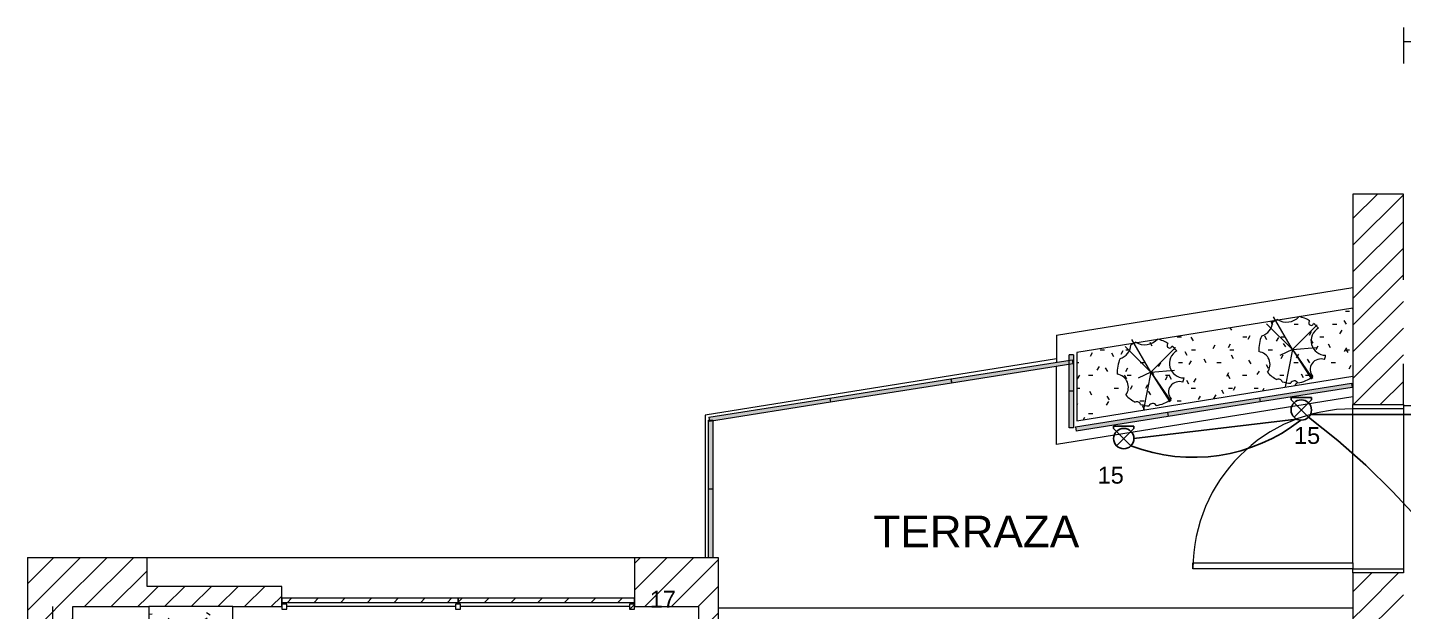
# Model space of a CAD drawing. Header units: inches. Extents: x 131 to 82119, y 71 to 16923.
# Drawn here: x 175.13 to 183.3, y 100.7 to 104.17 of the extents above; entities that cross this region are included whole.
import ezdxf
from ezdxf.enums import TextEntityAlignment as Align

# ---------------------------------------------------------------- set-up
doc = ezdxf.new("R2010")
doc.units = ezdxf.units.IN
doc.header["$MEASUREMENT"] = 0
doc.linetypes.add('HIDDEN', pattern=[9.525, 6.35, -3.175])
for name, color, linetype, lineweight in [('A-DOOR-____-MCUT', 31, 'Continuous', 18), ('A-DOOR-____-OTLN', 31, 'Continuous', 18), ('A-DOOR-FRAM-MCUT', 31, 'Continuous', 18), ('A-FLOR-____-OTLN', 192, 'Continuous', 18), ('A-FLOR-____-PATT', 8, 'Continuous', 18), ('A-GLAZ-CURT-MCUT', 52, 'Continuous', 18), ('A-GLAZ-CURT-OTLN', 52, 'Continuous', 18), ('A-GLAZ-CWMG-MCUT', 51, 'Continuous', 18), ('A-GLAZ-CWMG-OTLN', 51, 'Continuous', 18), ('A-WALL-____-MCUT', 113, 'Continuous', 18), ('A-WALL-____-OTLN', 113, 'Continuous', 18), ('A-WALL-____-PATT', 111, 'Continuous', 18), ('DUCTO-PARED O TECHO', 7, 'Continuous', 25), ('G-____-____-TEXT', 231, 'Continuous', 9), ('L-PLNT-____-OTLN', 71, 'Continuous', 18), ('S-COLS-____-MCUT', 52, 'Continuous', 18), ('S-COLS-____-OTLN', 52, 'Continuous', 18), ('SIMBOLOGIA', 150, 'Continuous', 25)]:
    doc.layers.add(name, color=color, linetype=linetype, lineweight=lineweight)
doc.layers.add('Retorno', color=5, linetype='HIDDEN')
doc.styles.add('Arial_2', font='arial.ttf', dxfattribs={"height": 0.089295})
doc.styles.get("Standard").update_dxf_attribs({"font": 'arial.ttf'})
pattern_1 = [(45, (192.38889, 101.49544), (-0.07919596, 0.07919596), [])]

# ---------------------------------------------------------------- blocks, each defined once
blk = doc.blocks.new('System Panel - Glazed-1942166-ARQ-P2')
at = {"layer": 'A-GLAZ-CURT-OTLN'}
blk.add_hatch(color=256, dxfattribs=at).paths.add_polyline_path([(-0.2767, 0.0245), (0.2767, 0.0245), (0.2767, 0.0495), (-0.2767, 0.0495)], flags=0)
for p, q in [((-0.2767, 0.0495), (0.2767, 0.0495)), ((-0.2767, 0.0495), (-0.2767, 0.0245)), ((0.2767, 0.0245), (-0.2767, 0.0245)), ((0.2767, 0.0495), (0.2767, 0.0245))]:
    blk.add_line(p, q, dxfattribs=at)
blk = doc.blocks.new('M_Concrete-Rectangular-Column - Columna Concreto 0_35 x 0_50-V1-ARQ-P2')
at = {"layer": 'S-COLS-____-OTLN'}
h = blk.add_hatch(dxfattribs=at)
h.set_pattern_fill('FP_6', style=0, pattern_type=2)
h.set_pattern_definition([(320, (0.941, -16.291), (-0.047308, -0.546432), [0.057, -0.629]), (265, (0.941, -16.291), (0.57337, 0.105429), [0.046, -0.503]), (10.451, (0.937, -16.337), (0.525708, -0.440955), [0.049, -0.534]), (316.184, (1.094, -16.291), (-0.12606, -0.813123), [0.086, -0.943]), (6.636, (1.083, -16.359), (0.74225, -0.711995), [0.073, -0.801]), (261.184, (1.094, -16.291), (0.742616, -0.71223), [0.069, -0.754]), (291, (1.055, -16.368), (-0.306292, -0.454985), [0.057, -0.629]), (236, (1.055, -16.368), (0.552594, -0.185766), [0.046, -0.503]), (341.451, (1.03, -16.406), (0.246016, -0.640536), [0.049, -0.534]), (307.5, (0.941, -16.291), (0.2541166, -0.009206), [0.025, -0.472, 0.025, -0.485, -0.505]), (307.5, (0.941, -16.291), (0.2541166, -0.009206), [-1.007, 0.025, -0.48]), (277.5, (0.941, -16.291), (0.3007382, -0.2004608), [0.025, -0.266, 0.025, -0.46, -0.192]), (277.5, (0.941, -16.291), (0.3007382, -0.2004608), [-0.776, 0.025, -0.167]), (237.5, (0.941, -16.122), (-0.0170776, -0.406483), [0.025, -0.165, 0.025, -0.569, -0.789]), (237.5, (0.941, -16.122), (-0.0170776, -0.406483), [-0.785, 0.025, -0.764]), (227.5, (0.941, -16.045), (0.076008, -0.443999), [0.025, -0.223, 0.025, -0.37, -0.56]), (227.5, (0.941, -16.045), (0.076008, -0.443999), [-0.642, 0.025, -0.535])])
h.paths.add_polyline_path([(-0.175, -0.25), (0.175, -0.25), (0.175, 0.25), (-0.175, 0.25)], flags=0)
at = {"layer": 'S-COLS-____-MCUT'}
for p, q in [((0.175, 0.25), (-0.175, 0.25)), ((-0.175, 0.25), (-0.175, -0.25)), ((0.175, -0.25), (0.175, 0.25)), ((-0.175, -0.25), (0.175, -0.25))]:
    blk.add_line(p, q, dxfattribs=at)
blk = doc.blocks.new('System Panel - Glazed-1660149-ARQ-P2')
at = {"layer": 'A-GLAZ-CURT-OTLN'}
blk.add_hatch(color=256, dxfattribs=at).paths.add_polyline_path([(-0.2044, 0.0495), (-0.2044, 0.0245), (0.2044, 0.0245), (0.2044, 0.0495)], flags=0)
for p, q in [((-0.2044, 0.0495), (0.2044, 0.0495)), ((0.2044, 0.0245), (-0.2044, 0.0245)), ((0.2044, 0.0495), (0.2044, 0.0245))]:
    blk.add_line(p, q, dxfattribs=at)
blk = doc.blocks.new('System Panel - Glazed-1561508-ARQ-P2')
at = {"layer": 'A-GLAZ-CURT-OTLN'}
blk.add_hatch(color=256, dxfattribs=at).paths.add_polyline_path([(-0.3638, 0.0245), (0.3638, 0.0245), (0.3638, 0.0495), (-0.3638, 0.0495)], flags=0)
for p, q in [((-0.3638, 0.0495), (0.3638, 0.0495)), ((-0.3638, 0.0495), (-0.3638, 0.0245)), ((0.3638, 0.0245), (-0.3638, 0.0245)), ((0.3638, 0.0495), (0.3638, 0.0245))]:
    blk.add_line(p, q, dxfattribs=at)
blk = doc.blocks.new('System Panel - Glazed-1942257-ARQ-P2')
at = {"layer": 'A-GLAZ-CURT-OTLN'}
blk.add_hatch(color=256, dxfattribs=at).paths.add_polyline_path([(0.1087, 0.0495), (-0.1087, 0.0495), (-0.1087, 0.0245), (0.1087, 0.0245)], flags=0)
for p, q in [((-0.1087, 0.0495), (0.1087, 0.0495)), ((-0.1087, 0.0495), (-0.1087, 0.0245)), ((0.1087, 0.0245), (-0.1087, 0.0245)), ((0.1087, 0.0495), (0.1087, 0.0245))]:
    blk.add_line(p, q, dxfattribs=at)
blk = doc.blocks.new('Puertas Revit Lisas - 1_00 x 2_70-1606715-ARQ-P2')
at = {"layer": 'A-DOOR-____-MCUT'}
for p, q in [((0.44, -0.146825), (0.475, -0.146825)), ((0.44, -1.096825), (0.44, -0.146825)), ((0.475, -0.146825), (0.475, -1.096825)), ((0.475, -1.096825), (0.44, -1.096825))]:
    blk.add_line(p, q, dxfattribs=at)
at = {"layer": 'A-DOOR-____-OTLN'}
blk.add_arc((0.475, -0.146825), 0.95, 180, 270, dxfattribs=at)
at = {"layer": 'A-DOOR-FRAM-MCUT'}
for p, q in [((-0.5, 0.153175), (-0.475, 0.153175)), ((-0.5, -0.146825), (-0.5, 0.153175)), ((-0.475, 0.153175), (-0.475, -0.146825)), ((0.475, 0.153175), (0.5, 0.153175)), ((0.475, -0.146825), (0.475, 0.153175)), ((0.5, 0.153175), (0.5, -0.146825)), ((-0.475, -0.146825), (-0.5, -0.146825)), ((0.5, -0.146825), (0.475, -0.146825))]:
    blk.add_line(p, q, dxfattribs=at)
blk = doc.blocks.new('System Panel - Glazed-V11-ARQ-P2')
at = {"layer": 'A-GLAZ-CURT-OTLN'}
blk.add_hatch(color=256, dxfattribs=at).paths.add_polyline_path([(-0.2044, 0.0495), (-0.2044, 0.0245), (0.2044, 0.0245), (0.2044, 0.0495)], flags=0)
for p, q in [((-0.2044, 0.0495), (0.2044, 0.0495)), ((-0.2044, 0.0495), (-0.2044, 0.0245)), ((0.2044, 0.0245), (-0.2044, 0.0245)), ((0.2044, 0.0495), (0.2044, 0.0245))]:
    blk.add_line(p, q, dxfattribs=at)
blk = doc.blocks.new('M_RPC Plant - Tropical - Agave - 0_45 Meters-752007-ARQ-P2')
at = {"layer": 'L-PLNT-____-OTLN'}
for q in [(-0.1121, 0.1907), (-0.1531, 0.1496), (0.1474, 0.1437), (0.1412, 0.0087), (-0.0755, -0.0388), (-0.0429, -0.2245), (0.1136, -0.1784), (0.1196, -0.1743)]:
    blk.add_line((0.0001, -0.0036), q, dxfattribs=at)
for centre, radius, start, end in [((0.0001, -0.0036), 0.2, 116.66959, 126.64874), ((-0.0359, 0.2628), 0.1029, 238.46574, 316.91228), ((0.0001, -0.0036), 0.2, 58.80801, 78.70842), ((0.1112, 0.1551), 0.0145, 121.29669, 348.70331), ((-0.2035, 0.1601), 0.0842, 284.57613, 357.80784), ((0.1972, 0.0492), 0.0863, 119.9838, 270.0162), ((0.0001, -0.0036), 0.2, 39.64798, 51.19199), ((0.0001, -0.0036), 0.2, 155.73523, 183.40242), ((-0.21, -0.0919), 0.0771, 323.3668, 82.22601), ((0.1685, -0.1215), 0.0628, 68.9276, 221.0724), ((0.0001, -0.0036), 0.2, 342.74241, 350.35202), ((0.0001, -0.0036), 0.2, 222.19039, 242.62092), ((0.0001, -0.0036), 0.2, 279.00579, 307.25759), ((-0.0817, -0.2008), 0.0221, 17.36476, 117.58763), ((0.0001, -0.0036), 0.2, 252.33148, 266.99421), ((0.011, -0.212), 0.0231, 28.15183, 157.84817)]:
    blk.add_arc(centre, radius, start, end, dxfattribs=at)
blk = doc.blocks.new('System Panel - Glazed-1892183-ARQ-P2')
at = {"layer": 'A-GLAZ-CURT-OTLN'}
h = blk.add_hatch(dxfattribs=at)
h.set_pattern_fill('FP_24', color=8, style=0, pattern_type=2)
h.set_pattern_definition([(45, (15.227, 0.766), (-0.07919596, 0.07919596), [])])
h.paths.add_polyline_path([(0.5235, 0.0245), (0.5235, 0.0495), (-0.5235, 0.0495), (-0.5235, 0.0245)], flags=0)
at = {"layer": 'A-GLAZ-CURT-MCUT'}
for p, q in [((0.5235, 0.0495), (-0.5235, 0.0495)), ((-0.5235, 0.0495), (-0.5235, 0.0245)), ((-0.5235, 0.0245), (0.5235, 0.0245)), ((0.5235, 0.0245), (0.5235, 0.0495))]:
    blk.add_line(p, q, dxfattribs=at)
blk = doc.blocks.new('System Panel - Glazed-V17-ARQ-P2')
at = {"layer": 'A-GLAZ-CURT-OTLN'}
h = blk.add_hatch(dxfattribs=at)
h.set_pattern_fill('FP_25', color=8, style=0, pattern_type=2)
h.set_pattern_definition([(45, (14.18, 0.766), (-0.079196, 0.079196), [])])
h.paths.add_polyline_path([(0.5235, 0.0245), (0.5235, 0.0495), (-0.5235, 0.0495), (-0.5235, 0.0245), (-0.1949, 0.0245)], flags=0)
at = {"layer": 'A-GLAZ-CURT-MCUT'}
for p, q in [((0.5235, 0.0495), (-0.5235, 0.0495)), ((-0.5235, 0.0495), (-0.5235, 0.0245)), ((-0.5235, 0.0245), (0.5235, 0.0245)), ((0.5235, 0.0245), (0.5235, 0.0495))]:
    blk.add_line(p, q, dxfattribs=at)
blk = doc.blocks.new('Rectangular Mullion - 30mm Square-1951103-ARQ-P2')
at = {"layer": 'A-GLAZ-CWMG-OTLN'}
h = blk.add_hatch(dxfattribs=at)
h.set_pattern_fill('FP_29', color=8, style=0, pattern_type=2)
h.set_pattern_definition([(225, (-15.751, -0.766), (0.07919596, -0.07919596), [])])
h.paths.add_polyline_path([(-0.03, 0.015), (-0.03, -0.015), (0, -0.015), (0, 0.015)], flags=0)
at = {"layer": 'A-GLAZ-CWMG-MCUT'}
for p, q in [((0, 0.015), (-0.03, 0.015)), ((-0.03, 0.015), (-0.03, -0.015)), ((0, -0.015), (0, 0.015)), ((-0.03, -0.015), (0, -0.015))]:
    blk.add_line(p, q, dxfattribs=at)
blk = doc.blocks.new('Rectangular Mullion - 30mm Square-1951104-ARQ-P2')
at = {"layer": 'A-GLAZ-CWMG-OTLN'}
h = blk.add_hatch(dxfattribs=at)
h.set_pattern_fill('FP_30', color=8, style=0, pattern_type=2)
h.set_pattern_definition([(315, (13.657, -0.766), (0.079196, 0.079196), [])])
h.paths.add_polyline_path([(0, 0.015), (0, -0.015), (-0.03, -0.015), (-0.03, 0.015)], flags=0)
at = {"layer": 'A-GLAZ-CWMG-MCUT'}
for p, q in [((-0.03, 0.015), (0, 0.015)), ((-0.03, -0.015), (-0.03, 0.015)), ((0, 0.015), (0, -0.015)), ((0, -0.015), (-0.03, -0.015))]:
    blk.add_line(p, q, dxfattribs=at)
blk = doc.blocks.new('Rectangular Mullion - 30mm Square-1951102-ARQ-P2')
at = {"layer": 'A-GLAZ-CWMG-MCUT'}
for p, q in [((-0.015, 0.015), (0.015, 0.015)), ((-0.015, -0.015), (-0.015, 0.015)), ((0.015, 0.015), (0.015, -0.015)), ((0.015, -0.015), (-0.015, -0.015))]:
    blk.add_line(p, q, dxfattribs=at)
blk = doc.blocks.new('LUZAP')
at = {"layer": 'SIMBOLOGIA'}
for p, q in [((-0.09, 0.02), (0.064, 0.174)), ((-0.064, 0.174), (0.09, 0.02)), ((-0.09, 0.02), (-0.09, 0)), ((-0.09, 0), (0.09, 0)), ((0.09, 0.02), (0.09, 0))]:
    blk.add_line(p, q, dxfattribs=at)
blk.add_circle((0, 0.11), 0.09, dxfattribs=at)

msp = doc.modelspace()

# ---------------------------------------------------------------- hatches: boundary and pattern name
at = {"layer": 'A-FLOR-____-PATT'}
h = msp.add_hatch(dxfattribs=at)
h.set_pattern_fill('FP_22', color=256, style=0, pattern_type=2)
h.set_pattern_definition([(0, (192.38889, 101.49544), (0.305, 0.076), [0.025, -0.203, 0.025, -0.203, -1.219]), (0, (192.38889, 101.49544), (0.305, 0.076), [-0.457, 0.025, -0.432, 0.025, -0.203, -0.533]), (0, (192.38889, 101.49544), (0.305, 0.076), [-1.143, 0.025, -0.127, 0.025, -0.356]), (120, (192.50289, 101.53344), (-0.21831793, 0.22613775), [0.025, -0.203, 0.025, -0.203, -1.219]), (120, (192.50289, 101.53344), (-0.21831793, 0.22613775), [-0.457, 0.025, -0.432, 0.025, -0.203, -0.533]), (120, (192.50289, 101.53344), (-0.21831793, 0.22613775), [-1.143, 0.025, -0.127, 0.025, -0.356]), (240, (192.54089, 101.68644), (-0.08668207, -0.30213775), [0.025, -0.203, 0.025, -0.203, -1.219]), (240, (192.54089, 101.68644), (-0.08668207, -0.30213775), [-0.457, 0.025, -0.432, 0.025, -0.203, -0.533]), (240, (192.54089, 101.68644), (-0.08668207, -0.30213775), [-1.143, 0.025, -0.127, 0.025, -0.356])])
h.paths.add_polyline_path([(181.3587, 101.8338), (182.9987, 102.0977), (182.9987, 102.5031), (181.3587, 102.2392), (181.3587, 101.8835)], flags=0)
at = {"layer": 'A-WALL-____-PATT'}
h = msp.add_hatch(dxfattribs=at)
h.set_pattern_fill('FP_1', color=8, style=0, pattern_type=2)
h.set_pattern_definition(pattern_1)
h.paths.add_polyline_path([(183.2987, 100.7244), (183.2987, 100.9293), (182.9987, 100.9293), (182.9987, 100.7244)], flags=0)
h.paths.add_polyline_path([(183.2987, 101.9293), (183.2987, 103.1804), (182.9987, 103.1804), (182.9987, 101.9293)], flags=0)
h = msp.add_hatch(dxfattribs=at)
h.set_pattern_fill('FP_1', color=8, style=0, pattern_type=2)
h.set_pattern_definition(pattern_1)
h.paths.add_polyline_path([(175.1279, 97.5567), (175.2779, 97.5567), (175.2779, 101.0193), (175.1279, 101.0193), (175.1279, 97.7205)], flags=0)
h = msp.add_hatch(dxfattribs=at)
h.set_pattern_fill('FP_1', color=8, style=0, pattern_type=2)
h.set_pattern_definition(pattern_1)
h.paths.add_polyline_path([(175.8379, 100.7293), (175.8379, 101.0193), (175.2779, 101.0193), (175.2779, 100.7293), (175.3979, 100.7293)], flags=0)
h = msp.add_hatch(dxfattribs=at)
h.set_pattern_fill('FP_1', color=8, style=0, pattern_type=2)
h.set_pattern_definition(pattern_1)
h.paths.add_polyline_path([(179.112, 100.7293), (179.232, 100.7293), (179.232, 101.0193), (178.732, 101.0193), (178.732, 100.7293)], flags=0)
h = msp.add_hatch(dxfattribs=at)
h.set_pattern_fill('FP_1', color=8, style=0, pattern_type=2)
h.set_pattern_definition(pattern_1)
h.paths.add_polyline_path([(176.6379, 100.7293), (176.6379, 100.8493), (175.8379, 100.8493), (175.8379, 100.7293), (176.4554, 100.7293)], flags=0)
h = msp.add_hatch(dxfattribs=at)
h.set_pattern_fill('FP_1', color=8, style=0, pattern_type=2)
h.set_pattern_definition(pattern_1)
h.paths.add_polyline_path([(175.3979, 95.4164), (175.3979, 100.7293), (175.2779, 100.7293), (175.2779, 95.4164)], flags=0)
h = msp.add_hatch(dxfattribs=at)
h.set_pattern_fill('FP_1', color=8, style=0, pattern_type=2)
h.set_pattern_definition(pattern_1)
h.paths.add_polyline_path([(179.232, 96.8691), (179.232, 100.7293), (179.112, 100.7293), (179.112, 96.8691)], flags=0)
h = msp.add_hatch(dxfattribs=at)
h.set_pattern_fill('FP_1', color=8, style=0, pattern_type=2)
h.set_pattern_definition(pattern_1)
h.paths.add_polyline_path([(183.2987, 100.6044), (183.2987, 100.7244), (182.9987, 100.7244), (182.9987, 100.6044)], flags=0)

# ---------------------------------------------------------------- linework, layer by layer
at = {"layer": 'A-FLOR-____-OTLN'}
for p, q in [((183.2987, 104.0849), (183.2987, 103.9565)), ((181.2387, 102.2022), (179.152, 101.8664)), ((179.152, 101.8664), (179.152, 101.0193)), ((175.1279, 101.0209), (175.1279, 101.0193)), ((175.8379, 101.0193), (175.8379, 101.0209)), ((178.732, 101.0193), (175.8379, 101.0193)), ((177.67, 100.7293), (176.6679, 100.7293)), ((178.702, 100.7293), (177.7, 100.7293)), ((179.232, 100.7227), (182.9987, 100.7227))]:
    msp.add_line(p, q, dxfattribs=at)
at = {"layer": 'A-WALL-____-MCUT'}
for p, q in [((183.2987, 103.1804), (182.9987, 103.1804)), ((182.9987, 103.1804), (182.9987, 101.9293)), ((183.2987, 102.6708), (183.2987, 103.1804)), ((183.2987, 101.9293), (183.2987, 102.1708)), ((183.2987, 101.9244), (183.6487, 101.9244)), ((175.1279, 101.0193), (175.1279, 97.5567)), ((175.8379, 101.0193), (175.1279, 101.0193)), ((175.8379, 100.8493), (175.8379, 101.0193)), ((179.232, 101.0193), (178.732, 101.0193)), ((178.732, 101.0193), (178.732, 100.7293)), ((179.232, 96.7491), (179.232, 101.0193)), ((182.9987, 100.9293), (182.9987, 100.7244)), ((176.6379, 100.8493), (175.8379, 100.8493)), ((176.6379, 100.7293), (176.6379, 100.8493)), ((175.2779, 97.5567), (175.2779, 100.7293)), ((175.3979, 96.8691), (175.3979, 100.7293)), ((175.3979, 100.7293), (175.8474, 100.7293)), ((176.3474, 100.7293), (176.6379, 100.7293)), ((178.732, 100.7293), (179.112, 100.7293)), ((179.112, 100.7293), (179.112, 96.8691)), ((182.9987, 100.7244), (182.9987, 100.6044))]:
    msp.add_line(p, q, dxfattribs=at)
at = {"layer": 'A-WALL-____-OTLN'}
for p, q in [((183.2987, 104.1694), (183.2987, 104.0849)), ((189.0652, 104.0849), (183.2987, 104.0849)), ((181.2387, 102.3414), (182.9987, 102.6247)), ((182.9987, 102.5031), (181.3587, 102.2392)), ((181.2387, 102.3414), (181.2387, 102.1817)), ((181.3587, 102.2392), (181.3587, 101.8338)), ((181.2387, 101.6929), (181.2387, 102.1564)), ((181.3587, 101.8338), (182.9987, 102.0977)), ((182.9987, 101.9761), (181.2387, 101.6929)), ((182.9987, 100.9893), (182.9987, 101.9043)), ((183.2987, 101.9043), (183.2987, 100.9543))]:
    msp.add_line(p, q, dxfattribs=at)
at = {"layer": 'DUCTO-PARED O TECHO'}
for points in [[(181.698, 101.7276), (182.6642, 101.8434)], [(182.7457, 101.87), (183.7657, 101.87), (183.7657, 98.9507), (184.3918, 98.9507)]]:
    msp.add_lwpolyline(points, dxfattribs=at)
at = {"layer": 'Retorno'}
for centre, radius, start, end in [((182.0506, 102.6496), 1.0334, 249.00231, 308.14284), ((180.0622, 98.3224), 4.4292, 7.3794, 52.89021)]:
    msp.add_arc(centre, radius, start, end, dxfattribs=at)

# ---------------------------------------------------------------- block references
at = {"layer": 'A-DOOR-____-OTLN', "rotation": 270.0000000000003}
msp.add_blockref('Puertas Revit Lisas - 1_00 x 2_70-1606715-ARQ-P2', (183.1455, 101.4293), dxfattribs=at)
at = {"layer": 'A-GLAZ-CURT-OTLN'}
for name, p, rotation in [('System Panel - Glazed-1942257-ARQ-P2', (181.2887, 102.1172), 270), ('System Panel - Glazed-1561508-ARQ-P2', (180.9788, 102.0904), 8.999999999999984), ('System Panel - Glazed-1561508-ARQ-P2', (180.2601, 101.9766), 8.999999999999984), ('System Panel - Glazed-1942166-ARQ-P2', (182.7253, 101.9645), 8.999999999999984), ('System Panel - Glazed-1942257-ARQ-P2', (181.2887, 101.8998), 270), ('System Panel - Glazed-1561508-ARQ-P2', (179.5414, 101.8627), 8.999999999999984), ('System Panel - Glazed-1942166-ARQ-P2', (182.1787, 101.8779), 8.999999999999984), ('System Panel - Glazed-V11-ARQ-P2', (179.222, 101.6325), 89.99999999999984), ('System Panel - Glazed-1942166-ARQ-P2', (181.632, 101.7914), 8.999999999999984), ('System Panel - Glazed-1660149-ARQ-P2', (179.222, 101.2237), 89.99999999999984)]:
    msp.add_blockref(name, p, dxfattribs=dict(at, rotation=rotation))
for name, p in [('System Panel - Glazed-1892183-ARQ-P2', (177.1614, 100.7293)), ('System Panel - Glazed-V17-ARQ-P2', (178.2085, 100.7293))]:
    msp.add_blockref(name, p, dxfattribs=at)
at = {"layer": 'A-GLAZ-CWMG-OTLN', "rotation": 180}
msp.add_blockref('Rectangular Mullion - 30mm Square-1951103-ARQ-P2', (176.6379, 100.7293), dxfattribs=at)
at = {"layer": 'A-GLAZ-CWMG-OTLN', "extrusion": (0, 0, -1), "rotation": 180}
for name, p in [('Rectangular Mullion - 30mm Square-1951102-ARQ-P2', (-177.685, 100.7293)), ('Rectangular Mullion - 30mm Square-1951104-ARQ-P2', (-178.732, 100.7293))]:
    msp.add_blockref(name, p, dxfattribs=at)
at = {"layer": 'L-PLNT-____-OTLN'}
for p in [(182.6393, 102.2594), (181.7982, 102.1249)]:
    msp.add_blockref('M_RPC Plant - Tropical - Agave - 0_45 Meters-752007-ARQ-P2', p, dxfattribs=at)
at = {"layer": 'S-COLS-____-OTLN', "rotation": 90}
msp.add_blockref('M_Concrete-Rectangular-Column - Columna Concreto 0_35 x 0_50-V1-ARQ-P2', (176.0974, 100.5543), dxfattribs=at)
at = {"layer": 'SIMBOLOGIA', "xscale": 0.671875174437127, "yscale": 0.671875174437127, "zscale": 0.671875174437127, "rotation": 180}
for p in [(182.6918, 101.9712), (181.6375, 101.8015)]:
    msp.add_blockref('LUZAP', p, dxfattribs=at)

# ---------------------------------------------------------------- texts
for s, p in [('15', (182.7263, 101.6961)), ('15', (181.5602, 101.46)), ('17', (178.9004, 100.7233))]:
    msp.add_text(s, height=0.1).set_placement(p, align=Align.CENTER)
at = {"layer": 'G-____-____-TEXT', "color": 7, "insert": (180.1511, 101.2697), "char_height": 0.1875, "width": 1.479113, "attachment_point": 1, "style": 'Arial_2'}
msp.add_mtext('TERRAZA', dxfattribs=at)

doc.saveas('drawing.dxf')
